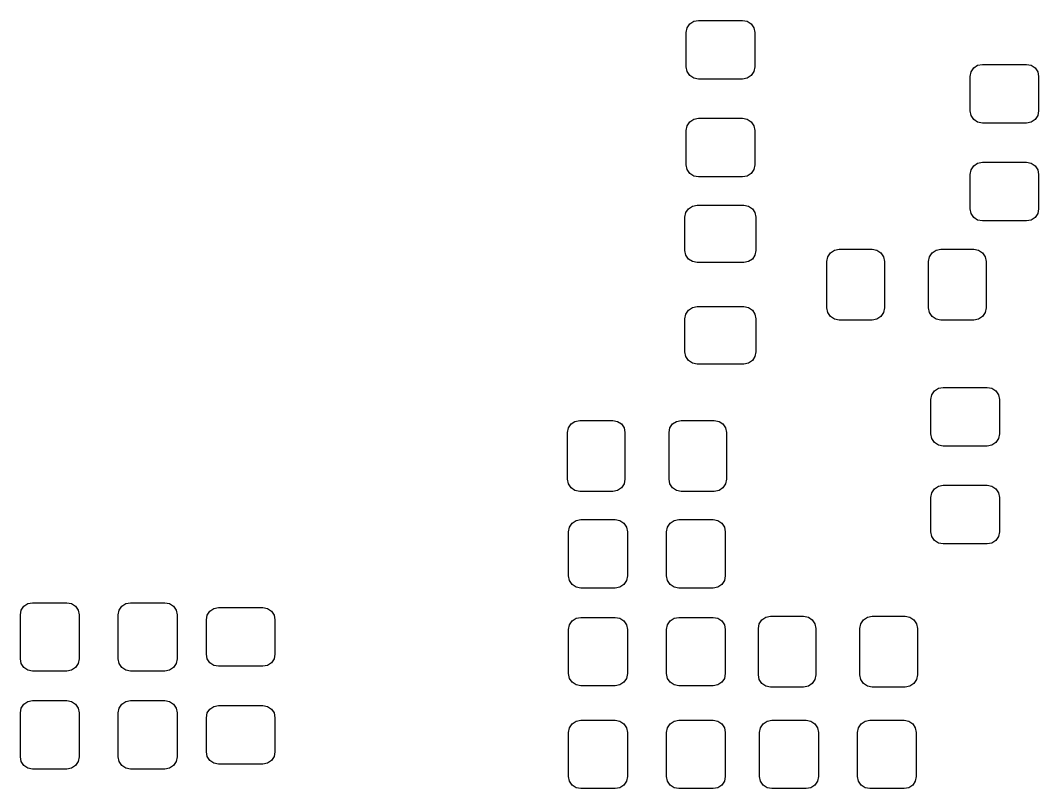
# Model space of a CAD drawing. Extents: x 118.5 to 164.2, y -109.4 to -64.8.
# Drawn here: x 118.51 to 139.31, y -107.6 to -91.9 of the extents above; entities that cross this region are included whole.
import ezdxf

# ---------------------------------------------------------------- set-up
doc = ezdxf.new("R2010")
doc.units = 0
doc.layers.add('BLACK', color=7, linetype='CONTINUOUS')

msp = doc.modelspace()

# ---------------------------------------------------------------- linework, layer by layer
at = {"layer": 'BLACK', "linetype": 'CONTINUOUS'}
for p, q in [((132.183, -91.9732), (132.264, -91.919)), ((132.264, -91.919), (132.36, -91.9)), ((132.36, -91.9), (133.26, -91.9)), ((133.26, -91.9), (133.356, -91.919)), ((133.356, -91.919), (133.437, -91.9732)), ((132.11, -92.15), (132.129, -92.0543)), ((132.129, -92.0543), (132.183, -91.9732)), ((133.437, -91.9732), (133.491, -92.0543)), ((133.491, -92.0543), (133.51, -92.15)), ((132.11, -92.85), (132.11, -92.15)), ((133.51, -92.15), (133.51, -92.85)), ((132.129, -92.9457), (132.11, -92.85)), ((132.183, -93.0268), (132.129, -92.9457)), ((133.491, -92.9457), (133.437, -93.0268)), ((133.51, -92.85), (133.491, -92.9457)), ((137.91, -93.05), (137.929, -92.9543)), ((137.929, -92.9543), (137.983, -92.8732)), ((137.983, -92.8732), (138.064, -92.819)), ((138.064, -92.819), (138.16, -92.8)), ((138.16, -92.8), (139.06, -92.8)), ((139.06, -92.8), (139.156, -92.819)), ((139.156, -92.819), (139.237, -92.8732)), ((139.237, -92.8732), (139.291, -92.9543)), ((139.291, -92.9543), (139.31, -93.05)), ((132.264, -93.081), (132.183, -93.0268)), ((132.36, -93.1), (132.264, -93.081)), ((133.26, -93.1), (132.36, -93.1)), ((133.356, -93.081), (133.26, -93.1)), ((133.437, -93.0268), (133.356, -93.081)), ((137.91, -93.75), (137.91, -93.05)), ((139.31, -93.05), (139.31, -93.75)), ((137.929, -93.8457), (137.91, -93.75)), ((139.31, -93.75), (139.291, -93.8457)), ((132.129, -94.0543), (132.183, -93.9732)), ((132.183, -93.9732), (132.264, -93.919)), ((132.264, -93.919), (132.36, -93.9)), ((132.36, -93.9), (133.26, -93.9)), ((133.26, -93.9), (133.356, -93.919)), ((133.356, -93.919), (133.437, -93.9732)), ((133.437, -93.9732), (133.491, -94.0543)), ((137.983, -93.9268), (137.929, -93.8457)), ((138.064, -93.981), (137.983, -93.9268)), ((138.16, -94), (138.064, -93.981)), ((139.06, -94), (138.16, -94)), ((139.156, -93.981), (139.06, -94)), ((139.237, -93.9268), (139.156, -93.981)), ((139.291, -93.8457), (139.237, -93.9268)), ((132.11, -94.15), (132.129, -94.0543)), ((132.11, -94.85), (132.11, -94.15)), ((133.491, -94.0543), (133.51, -94.15)), ((133.51, -94.15), (133.51, -94.85)), ((137.983, -94.8732), (138.064, -94.819)), ((138.064, -94.819), (138.16, -94.8)), ((138.16, -94.8), (139.06, -94.8)), ((139.06, -94.8), (139.156, -94.819)), ((139.156, -94.819), (139.237, -94.8732)), ((132.129, -94.9457), (132.11, -94.85)), ((132.183, -95.0268), (132.129, -94.9457)), ((132.264, -95.081), (132.183, -95.0268)), ((133.437, -95.0268), (133.356, -95.081)), ((133.491, -94.9457), (133.437, -95.0268)), ((133.51, -94.85), (133.491, -94.9457)), ((137.91, -95.05), (137.929, -94.9543)), ((137.91, -95.75), (137.91, -95.05)), ((137.929, -94.9543), (137.983, -94.8732)), ((139.237, -94.8732), (139.291, -94.9543)), ((139.291, -94.9543), (139.31, -95.05)), ((139.31, -95.05), (139.31, -95.75)), ((132.36, -95.1), (132.264, -95.081)), ((133.26, -95.1), (132.36, -95.1)), ((133.356, -95.081), (133.26, -95.1)), ((132.239, -95.694), (132.335, -95.675)), ((132.335, -95.675), (133.285, -95.675)), ((133.285, -95.675), (133.381, -95.694)), ((132.085, -95.925), (132.104, -95.8293)), ((132.104, -95.8293), (132.158, -95.7482)), ((132.158, -95.7482), (132.239, -95.694)), ((133.381, -95.694), (133.462, -95.7482)), ((133.462, -95.7482), (133.516, -95.8293)), ((133.516, -95.8293), (133.535, -95.925)), ((137.929, -95.8457), (137.91, -95.75)), ((137.983, -95.9268), (137.929, -95.8457)), ((139.291, -95.8457), (139.237, -95.9268)), ((139.31, -95.75), (139.291, -95.8457)), ((132.085, -96.6), (132.085, -95.925)), ((133.535, -95.925), (133.535, -96.6)), ((138.064, -95.981), (137.983, -95.9268)), ((138.16, -96), (138.064, -95.981)), ((139.06, -96), (138.16, -96)), ((139.156, -95.981), (139.06, -96)), ((139.237, -95.9268), (139.156, -95.981)), ((132.104, -96.6957), (132.085, -96.6)), ((132.158, -96.7768), (132.104, -96.6957)), ((133.516, -96.6957), (133.462, -96.7768)), ((133.535, -96.6), (133.516, -96.6957)), ((135.004, -96.7293), (135.058, -96.6482)), ((135.058, -96.6482), (135.139, -96.594)), ((135.139, -96.594), (135.235, -96.575)), ((135.235, -96.575), (135.91, -96.575)), ((135.91, -96.575), (136.006, -96.594)), ((136.006, -96.594), (136.087, -96.6482)), ((136.087, -96.6482), (136.141, -96.7293)), ((137.079, -96.7293), (137.133, -96.6482)), ((137.133, -96.6482), (137.214, -96.594)), ((137.214, -96.594), (137.31, -96.575)), ((137.31, -96.575), (137.985, -96.575)), ((137.985, -96.575), (138.081, -96.594)), ((138.081, -96.594), (138.162, -96.6482)), ((138.162, -96.6482), (138.216, -96.7293)), ((132.239, -96.831), (132.158, -96.7768)), ((132.335, -96.85), (132.239, -96.831)), ((133.285, -96.85), (132.335, -96.85)), ((133.381, -96.831), (133.285, -96.85)), ((133.462, -96.7768), (133.381, -96.831)), ((134.985, -96.825), (135.004, -96.7293)), ((134.985, -97.775), (134.985, -96.825)), ((136.141, -96.7293), (136.16, -96.825)), ((136.16, -96.825), (136.16, -97.775)), ((137.06, -96.825), (137.079, -96.7293)), ((137.06, -97.775), (137.06, -96.825)), ((138.216, -96.7293), (138.235, -96.825)), ((138.235, -96.825), (138.235, -97.775)), ((132.239, -97.769), (132.335, -97.75)), ((132.335, -97.75), (133.285, -97.75)), ((133.285, -97.75), (133.381, -97.769)), ((132.085, -98), (132.104, -97.9043)), ((132.104, -97.9043), (132.158, -97.8232)), ((132.158, -97.8232), (132.239, -97.769)), ((133.381, -97.769), (133.462, -97.8232)), ((133.462, -97.8232), (133.516, -97.9043)), ((133.516, -97.9043), (133.535, -98)), ((135.004, -97.8707), (134.985, -97.775)), ((135.058, -97.9518), (135.004, -97.8707)), ((135.139, -98.006), (135.058, -97.9518)), ((136.087, -97.9518), (136.006, -98.006)), ((136.141, -97.8707), (136.087, -97.9518)), ((136.16, -97.775), (136.141, -97.8707)), ((137.079, -97.8707), (137.06, -97.775)), ((137.133, -97.9518), (137.079, -97.8707)), ((137.214, -98.006), (137.133, -97.9518)), ((138.162, -97.9518), (138.081, -98.006)), ((138.216, -97.8707), (138.162, -97.9518)), ((138.235, -97.775), (138.216, -97.8707)), ((132.085, -98.675), (132.085, -98)), ((133.535, -98), (133.535, -98.675)), ((135.235, -98.025), (135.139, -98.006)), ((135.91, -98.025), (135.235, -98.025)), ((136.006, -98.006), (135.91, -98.025)), ((137.31, -98.025), (137.214, -98.006)), ((137.985, -98.025), (137.31, -98.025)), ((138.081, -98.006), (137.985, -98.025)), ((132.104, -98.7707), (132.085, -98.675)), ((132.158, -98.8518), (132.104, -98.7707)), ((133.516, -98.7707), (133.462, -98.8518)), ((133.535, -98.675), (133.516, -98.7707)), ((132.239, -98.906), (132.158, -98.8518)), ((132.335, -98.925), (132.239, -98.906)), ((133.285, -98.925), (132.335, -98.925)), ((133.381, -98.906), (133.285, -98.925)), ((133.462, -98.8518), (133.381, -98.906)), ((137.183, -99.4732), (137.264, -99.419)), ((137.264, -99.419), (137.36, -99.4)), ((137.36, -99.4), (138.26, -99.4)), ((138.26, -99.4), (138.356, -99.419)), ((138.356, -99.419), (138.437, -99.4732)), ((137.11, -99.65), (137.129, -99.5543)), ((137.129, -99.5543), (137.183, -99.4732)), ((138.437, -99.4732), (138.491, -99.5543)), ((138.491, -99.5543), (138.51, -99.65)), ((137.11, -100.35), (137.11, -99.65)), ((138.51, -99.65), (138.51, -100.35)), ((129.685, -100.325), (129.704, -100.229)), ((129.704, -100.229), (129.758, -100.148)), ((129.758, -100.148), (129.839, -100.094)), ((129.839, -100.094), (129.935, -100.075)), ((129.935, -100.075), (130.61, -100.075)), ((130.61, -100.075), (130.706, -100.094)), ((130.706, -100.094), (130.787, -100.148)), ((130.787, -100.148), (130.841, -100.229)), ((130.841, -100.229), (130.86, -100.325)), ((131.76, -100.325), (131.779, -100.229)), ((131.779, -100.229), (131.833, -100.148)), ((131.833, -100.148), (131.914, -100.094)), ((131.914, -100.094), (132.01, -100.075)), ((132.01, -100.075), (132.685, -100.075)), ((132.685, -100.075), (132.781, -100.094)), ((132.781, -100.094), (132.862, -100.148)), ((132.862, -100.148), (132.916, -100.229)), ((132.916, -100.229), (132.935, -100.325)), ((129.685, -101.275), (129.685, -100.325)), ((130.86, -100.325), (130.86, -101.275)), ((131.76, -101.275), (131.76, -100.325)), ((132.935, -100.325), (132.935, -101.275)), ((137.129, -100.446), (137.11, -100.35)), ((137.183, -100.527), (137.129, -100.446)), ((138.491, -100.446), (138.437, -100.527)), ((138.51, -100.35), (138.491, -100.446)), ((137.264, -100.581), (137.183, -100.527)), ((137.36, -100.6), (137.264, -100.581)), ((138.26, -100.6), (137.36, -100.6)), ((138.356, -100.581), (138.26, -100.6)), ((138.437, -100.527), (138.356, -100.581)), ((129.704, -101.371), (129.685, -101.275)), ((130.86, -101.275), (130.841, -101.371)), ((131.779, -101.371), (131.76, -101.275)), ((132.935, -101.275), (132.916, -101.371)), ((129.758, -101.452), (129.704, -101.371)), ((129.839, -101.506), (129.758, -101.452)), ((130.787, -101.452), (130.706, -101.506)), ((130.841, -101.371), (130.787, -101.452)), ((131.833, -101.452), (131.779, -101.371)), ((131.914, -101.506), (131.833, -101.452)), ((132.862, -101.452), (132.781, -101.506)), ((132.916, -101.371), (132.862, -101.452)), ((137.129, -101.554), (137.183, -101.473)), ((137.183, -101.473), (137.264, -101.419)), ((137.264, -101.419), (137.36, -101.4)), ((137.36, -101.4), (138.26, -101.4)), ((138.26, -101.4), (138.356, -101.419)), ((138.356, -101.419), (138.437, -101.473)), ((138.437, -101.473), (138.491, -101.554)), ((129.935, -101.525), (129.839, -101.506)), ((130.61, -101.525), (129.935, -101.525)), ((130.706, -101.506), (130.61, -101.525)), ((132.01, -101.525), (131.914, -101.506)), ((132.685, -101.525), (132.01, -101.525)), ((132.781, -101.506), (132.685, -101.525)), ((137.11, -101.65), (137.129, -101.554)), ((137.11, -102.35), (137.11, -101.65)), ((138.491, -101.554), (138.51, -101.65)), ((138.51, -101.65), (138.51, -102.35)), ((129.783, -102.173), (129.864, -102.119)), ((129.864, -102.119), (129.96, -102.1)), ((129.96, -102.1), (130.66, -102.1)), ((130.66, -102.1), (130.756, -102.119)), ((130.756, -102.119), (130.837, -102.173)), ((131.783, -102.173), (131.864, -102.119)), ((131.864, -102.119), (131.96, -102.1)), ((131.96, -102.1), (132.66, -102.1)), ((132.66, -102.1), (132.756, -102.119)), ((132.756, -102.119), (132.837, -102.173)), ((129.71, -102.35), (129.729, -102.254)), ((129.729, -102.254), (129.783, -102.173)), ((130.837, -102.173), (130.891, -102.254)), ((130.891, -102.254), (130.91, -102.35)), ((131.71, -102.35), (131.729, -102.254)), ((131.729, -102.254), (131.783, -102.173)), ((132.837, -102.173), (132.891, -102.254)), ((132.891, -102.254), (132.91, -102.35)), ((129.71, -103.25), (129.71, -102.35)), ((130.91, -102.35), (130.91, -103.25)), ((131.71, -103.25), (131.71, -102.35)), ((132.91, -102.35), (132.91, -103.25)), ((137.129, -102.446), (137.11, -102.35)), ((137.183, -102.527), (137.129, -102.446)), ((137.264, -102.581), (137.183, -102.527)), ((138.437, -102.527), (138.356, -102.581)), ((138.491, -102.446), (138.437, -102.527)), ((138.51, -102.35), (138.491, -102.446)), ((137.36, -102.6), (137.264, -102.581)), ((138.26, -102.6), (137.36, -102.6)), ((138.356, -102.581), (138.26, -102.6)), ((129.729, -103.346), (129.71, -103.25)), ((129.783, -103.427), (129.729, -103.346)), ((130.891, -103.346), (130.837, -103.427)), ((130.91, -103.25), (130.891, -103.346)), ((131.729, -103.346), (131.71, -103.25)), ((131.783, -103.427), (131.729, -103.346)), ((132.891, -103.346), (132.837, -103.427)), ((132.91, -103.25), (132.891, -103.346)), ((129.864, -103.481), (129.783, -103.427)), ((129.96, -103.5), (129.864, -103.481)), ((130.66, -103.5), (129.96, -103.5)), ((130.756, -103.481), (130.66, -103.5)), ((130.837, -103.427), (130.756, -103.481)), ((131.864, -103.481), (131.783, -103.427)), ((131.96, -103.5), (131.864, -103.481)), ((132.66, -103.5), (131.96, -103.5)), ((132.756, -103.481), (132.66, -103.5)), ((132.837, -103.427), (132.756, -103.481)), ((118.51, -104.05), (118.529, -103.954)), ((118.529, -103.954), (118.583, -103.873)), ((118.583, -103.873), (118.664, -103.819)), ((118.664, -103.819), (118.76, -103.8)), ((118.76, -103.8), (119.46, -103.8)), ((119.46, -103.8), (119.556, -103.819)), ((119.556, -103.819), (119.637, -103.873)), ((119.637, -103.873), (119.691, -103.954)), ((119.691, -103.954), (119.71, -104.05)), ((120.51, -104.05), (120.529, -103.954)), ((120.529, -103.954), (120.583, -103.873)), ((120.583, -103.873), (120.664, -103.819)), ((120.664, -103.819), (120.76, -103.8)), ((120.76, -103.8), (121.46, -103.8)), ((121.46, -103.8), (121.556, -103.819)), ((121.556, -103.819), (121.637, -103.873)), ((121.637, -103.873), (121.691, -103.954)), ((121.691, -103.954), (121.71, -104.05)), ((122.329, -104.054), (122.383, -103.973)), ((122.383, -103.973), (122.464, -103.919)), ((122.464, -103.919), (122.56, -103.9)), ((122.56, -103.9), (123.46, -103.9)), ((123.46, -103.9), (123.556, -103.919)), ((123.556, -103.919), (123.637, -103.973)), ((123.637, -103.973), (123.691, -104.054)), ((118.51, -104.95), (118.51, -104.05)), ((119.71, -104.05), (119.71, -104.95)), ((120.51, -104.95), (120.51, -104.05)), ((121.71, -104.05), (121.71, -104.95)), ((122.31, -104.15), (122.329, -104.054)), ((122.31, -104.85), (122.31, -104.15)), ((123.691, -104.054), (123.71, -104.15)), ((123.71, -104.15), (123.71, -104.85)), ((129.729, -104.254), (129.783, -104.173)), ((129.783, -104.173), (129.864, -104.119)), ((129.864, -104.119), (129.96, -104.1)), ((129.96, -104.1), (130.66, -104.1)), ((130.66, -104.1), (130.756, -104.119)), ((130.756, -104.119), (130.837, -104.173)), ((130.837, -104.173), (130.891, -104.254)), ((131.729, -104.254), (131.783, -104.173)), ((131.783, -104.173), (131.864, -104.119)), ((131.864, -104.119), (131.96, -104.1)), ((131.96, -104.1), (132.66, -104.1)), ((132.66, -104.1), (132.756, -104.119)), ((132.756, -104.119), (132.837, -104.173)), ((132.837, -104.173), (132.891, -104.254)), ((133.604, -104.229), (133.658, -104.148)), ((133.658, -104.148), (133.739, -104.094)), ((133.739, -104.094), (133.835, -104.075)), ((133.835, -104.075), (134.51, -104.075)), ((134.51, -104.075), (134.606, -104.094)), ((134.606, -104.094), (134.687, -104.148)), ((134.687, -104.148), (134.741, -104.229)), ((135.679, -104.229), (135.733, -104.148)), ((135.733, -104.148), (135.814, -104.094)), ((135.814, -104.094), (135.91, -104.075)), ((135.91, -104.075), (136.585, -104.075)), ((136.585, -104.075), (136.681, -104.094)), ((136.681, -104.094), (136.762, -104.148)), ((136.762, -104.148), (136.816, -104.229)), ((129.71, -104.35), (129.729, -104.254)), ((129.71, -105.25), (129.71, -104.35)), ((130.891, -104.254), (130.91, -104.35)), ((130.91, -104.35), (130.91, -105.25)), ((131.71, -104.35), (131.729, -104.254)), ((131.71, -105.25), (131.71, -104.35)), ((132.891, -104.254), (132.91, -104.35)), ((132.91, -104.35), (132.91, -105.25)), ((133.585, -104.325), (133.604, -104.229)), ((133.585, -105.275), (133.585, -104.325)), ((134.741, -104.229), (134.76, -104.325)), ((134.76, -104.325), (134.76, -105.275)), ((135.66, -104.325), (135.679, -104.229)), ((135.66, -105.275), (135.66, -104.325)), ((136.816, -104.229), (136.835, -104.325)), ((136.835, -104.325), (136.835, -105.275)), ((118.529, -105.046), (118.51, -104.95)), ((119.71, -104.95), (119.691, -105.046)), ((120.529, -105.046), (120.51, -104.95)), ((121.71, -104.95), (121.691, -105.046)), ((122.329, -104.946), (122.31, -104.85)), ((122.383, -105.027), (122.329, -104.946)), ((122.464, -105.081), (122.383, -105.027)), ((123.637, -105.027), (123.556, -105.081)), ((123.691, -104.946), (123.637, -105.027)), ((123.71, -104.85), (123.691, -104.946)), ((118.583, -105.127), (118.529, -105.046)), ((118.664, -105.181), (118.583, -105.127)), ((118.76, -105.2), (118.664, -105.181)), ((119.46, -105.2), (118.76, -105.2)), ((119.556, -105.181), (119.46, -105.2)), ((119.637, -105.127), (119.556, -105.181)), ((119.691, -105.046), (119.637, -105.127)), ((120.583, -105.127), (120.529, -105.046)), ((120.664, -105.181), (120.583, -105.127)), ((120.76, -105.2), (120.664, -105.181)), ((121.46, -105.2), (120.76, -105.2)), ((121.556, -105.181), (121.46, -105.2)), ((121.637, -105.127), (121.556, -105.181)), ((121.691, -105.046), (121.637, -105.127)), ((122.56, -105.1), (122.464, -105.081)), ((123.46, -105.1), (122.56, -105.1)), ((123.556, -105.081), (123.46, -105.1)), ((129.729, -105.346), (129.71, -105.25)), ((129.783, -105.427), (129.729, -105.346)), ((129.864, -105.481), (129.783, -105.427)), ((130.837, -105.427), (130.756, -105.481)), ((130.891, -105.346), (130.837, -105.427)), ((130.91, -105.25), (130.891, -105.346)), ((131.729, -105.346), (131.71, -105.25)), ((131.783, -105.427), (131.729, -105.346)), ((131.864, -105.481), (131.783, -105.427)), ((132.837, -105.427), (132.756, -105.481)), ((132.891, -105.346), (132.837, -105.427)), ((132.91, -105.25), (132.891, -105.346)), ((133.604, -105.371), (133.585, -105.275)), ((133.658, -105.452), (133.604, -105.371)), ((133.739, -105.506), (133.658, -105.452)), ((134.687, -105.452), (134.606, -105.506)), ((134.741, -105.371), (134.687, -105.452)), ((134.76, -105.275), (134.741, -105.371)), ((135.679, -105.371), (135.66, -105.275)), ((135.733, -105.452), (135.679, -105.371)), ((135.814, -105.506), (135.733, -105.452)), ((136.762, -105.452), (136.681, -105.506)), ((136.816, -105.371), (136.762, -105.452)), ((136.835, -105.275), (136.816, -105.371)), ((129.96, -105.5), (129.864, -105.481)), ((130.66, -105.5), (129.96, -105.5)), ((130.756, -105.481), (130.66, -105.5)), ((131.96, -105.5), (131.864, -105.481)), ((132.66, -105.5), (131.96, -105.5)), ((132.756, -105.481), (132.66, -105.5)), ((133.835, -105.525), (133.739, -105.506)), ((134.51, -105.525), (133.835, -105.525)), ((134.606, -105.506), (134.51, -105.525)), ((135.91, -105.525), (135.814, -105.506)), ((136.585, -105.525), (135.91, -105.525)), ((136.681, -105.506), (136.585, -105.525)), ((118.583, -105.873), (118.664, -105.819)), ((118.664, -105.819), (118.76, -105.8)), ((118.76, -105.8), (119.46, -105.8)), ((119.46, -105.8), (119.556, -105.819)), ((119.556, -105.819), (119.637, -105.873)), ((120.583, -105.873), (120.664, -105.819)), ((120.664, -105.819), (120.76, -105.8)), ((120.76, -105.8), (121.46, -105.8)), ((121.46, -105.8), (121.556, -105.819)), ((121.556, -105.819), (121.637, -105.873)), ((118.51, -106.05), (118.529, -105.954)), ((118.51, -106.95), (118.51, -106.05)), ((118.529, -105.954), (118.583, -105.873)), ((119.637, -105.873), (119.691, -105.954)), ((119.691, -105.954), (119.71, -106.05)), ((119.71, -106.05), (119.71, -106.95)), ((120.51, -106.05), (120.529, -105.954)), ((120.51, -106.95), (120.51, -106.05)), ((120.529, -105.954), (120.583, -105.873)), ((121.637, -105.873), (121.691, -105.954)), ((121.691, -105.954), (121.71, -106.05)), ((121.71, -106.05), (121.71, -106.95)), ((122.31, -106.15), (122.329, -106.054)), ((122.329, -106.054), (122.383, -105.973)), ((122.383, -105.973), (122.464, -105.919)), ((122.464, -105.919), (122.56, -105.9)), ((122.56, -105.9), (123.46, -105.9)), ((123.46, -105.9), (123.556, -105.919)), ((123.556, -105.919), (123.637, -105.973)), ((123.637, -105.973), (123.691, -106.054)), ((123.691, -106.054), (123.71, -106.15)), ((122.31, -106.85), (122.31, -106.15)), ((123.71, -106.15), (123.71, -106.85)), ((129.729, -106.354), (129.783, -106.273)), ((129.783, -106.273), (129.864, -106.219)), ((129.864, -106.219), (129.96, -106.2)), ((129.96, -106.2), (130.66, -106.2)), ((130.66, -106.2), (130.756, -106.219)), ((130.756, -106.219), (130.837, -106.273)), ((130.837, -106.273), (130.891, -106.354)), ((131.729, -106.354), (131.783, -106.273)), ((131.783, -106.273), (131.864, -106.219)), ((131.864, -106.219), (131.96, -106.2)), ((131.96, -106.2), (132.66, -106.2)), ((132.66, -106.2), (132.756, -106.219)), ((132.756, -106.219), (132.837, -106.273)), ((132.837, -106.273), (132.891, -106.354)), ((133.629, -106.354), (133.683, -106.273)), ((133.683, -106.273), (133.764, -106.219)), ((133.764, -106.219), (133.86, -106.2)), ((133.86, -106.2), (134.56, -106.2)), ((134.56, -106.2), (134.656, -106.219)), ((134.656, -106.219), (134.737, -106.273)), ((134.737, -106.273), (134.791, -106.354)), ((135.629, -106.354), (135.683, -106.273)), ((135.683, -106.273), (135.764, -106.219)), ((135.764, -106.219), (135.86, -106.2)), ((135.86, -106.2), (136.56, -106.2)), ((136.56, -106.2), (136.656, -106.219)), ((136.656, -106.219), (136.737, -106.273)), ((136.737, -106.273), (136.791, -106.354)), ((129.71, -106.45), (129.729, -106.354)), ((129.71, -107.35), (129.71, -106.45)), ((130.891, -106.354), (130.91, -106.45)), ((130.91, -106.45), (130.91, -107.35)), ((131.71, -106.45), (131.729, -106.354)), ((131.71, -107.35), (131.71, -106.45)), ((132.891, -106.354), (132.91, -106.45)), ((132.91, -106.45), (132.91, -107.35)), ((133.61, -106.45), (133.629, -106.354)), ((133.61, -107.35), (133.61, -106.45)), ((134.791, -106.354), (134.81, -106.45)), ((134.81, -106.45), (134.81, -107.35)), ((135.61, -106.45), (135.629, -106.354)), ((135.61, -107.35), (135.61, -106.45)), ((136.791, -106.354), (136.81, -106.45)), ((136.81, -106.45), (136.81, -107.35)), ((122.329, -106.946), (122.31, -106.85)), ((123.71, -106.85), (123.691, -106.946)), ((118.529, -107.046), (118.51, -106.95)), ((118.583, -107.127), (118.529, -107.046)), ((119.691, -107.046), (119.637, -107.127)), ((119.71, -106.95), (119.691, -107.046)), ((120.529, -107.046), (120.51, -106.95)), ((120.583, -107.127), (120.529, -107.046)), ((121.691, -107.046), (121.637, -107.127)), ((121.71, -106.95), (121.691, -107.046)), ((122.383, -107.027), (122.329, -106.946)), ((122.464, -107.081), (122.383, -107.027)), ((122.56, -107.1), (122.464, -107.081)), ((123.46, -107.1), (122.56, -107.1)), ((123.556, -107.081), (123.46, -107.1)), ((123.637, -107.027), (123.556, -107.081)), ((123.691, -106.946), (123.637, -107.027)), ((118.664, -107.181), (118.583, -107.127)), ((118.76, -107.2), (118.664, -107.181)), ((119.46, -107.2), (118.76, -107.2)), ((119.556, -107.181), (119.46, -107.2)), ((119.637, -107.127), (119.556, -107.181)), ((120.664, -107.181), (120.583, -107.127)), ((120.76, -107.2), (120.664, -107.181)), ((121.46, -107.2), (120.76, -107.2)), ((121.556, -107.181), (121.46, -107.2)), ((121.637, -107.127), (121.556, -107.181)), ((129.729, -107.446), (129.71, -107.35)), ((129.783, -107.527), (129.729, -107.446)), ((129.864, -107.581), (129.783, -107.527)), ((130.837, -107.527), (130.756, -107.581)), ((130.891, -107.446), (130.837, -107.527)), ((130.91, -107.35), (130.891, -107.446)), ((131.729, -107.446), (131.71, -107.35)), ((131.783, -107.527), (131.729, -107.446)), ((131.864, -107.581), (131.783, -107.527)), ((132.837, -107.527), (132.756, -107.581)), ((132.891, -107.446), (132.837, -107.527)), ((132.91, -107.35), (132.891, -107.446)), ((133.629, -107.446), (133.61, -107.35)), ((133.683, -107.527), (133.629, -107.446)), ((133.764, -107.581), (133.683, -107.527)), ((134.737, -107.527), (134.656, -107.581)), ((134.791, -107.446), (134.737, -107.527)), ((134.81, -107.35), (134.791, -107.446)), ((135.629, -107.446), (135.61, -107.35)), ((135.683, -107.527), (135.629, -107.446)), ((135.764, -107.581), (135.683, -107.527)), ((136.737, -107.527), (136.656, -107.581)), ((136.791, -107.446), (136.737, -107.527)), ((136.81, -107.35), (136.791, -107.446)), ((129.96, -107.6), (129.864, -107.581)), ((130.66, -107.6), (129.96, -107.6)), ((130.756, -107.581), (130.66, -107.6)), ((131.96, -107.6), (131.864, -107.581)), ((132.66, -107.6), (131.96, -107.6)), ((132.756, -107.581), (132.66, -107.6)), ((133.86, -107.6), (133.764, -107.581)), ((134.56, -107.6), (133.86, -107.6)), ((134.656, -107.581), (134.56, -107.6)), ((135.86, -107.6), (135.764, -107.581)), ((136.56, -107.6), (135.86, -107.6)), ((136.656, -107.581), (136.56, -107.6))]:
    msp.add_line(p, q, dxfattribs=at)

doc.saveas('drawing.dxf')
